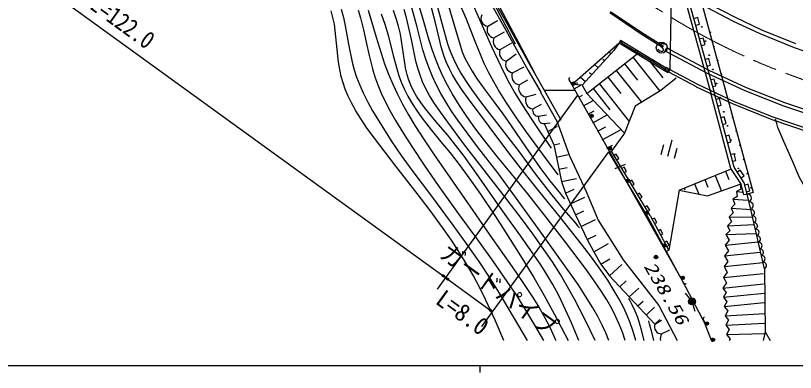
# Model space of a CAD drawing. Units: millimetres, scale not verified. Extents: x 40000 to 680000, y 20000 to 380000.
# Drawn here: x 100536 to 213851, y 204000 to 255797 of the extents above; entities that cross this region are included whole.
import ezdxf
from ezdxf.enums import TextEntityAlignment as Align

# ---------------------------------------------------------------- set-up
doc = ezdxf.new("R2010")
doc.units = ezdxf.units.MM
doc.header["$LTSCALE"] = 1000
doc.linetypes.add('CHAIN', pattern=[18.5, 12, -1.5, 3.5, -1.5])
for name, color, linetype, lineweight in [('M-BGD', 7, 'Continuous', 25), ('M-BMK', 2, 'CHAIN', 13), ('M-STR-STR1', 1, 'Continuous', 25), ('M-TTL-BAND', 7, 'Continuous', 25)]:
    doc.layers.add(name, color=color, linetype=linetype, lineweight=lineweight)
doc.styles.add('ＭＳ ゴシック', font='')
doc.styles.get('ＭＳ ゴシック').set_extended_font_data('MS Gothic')

# ---------------------------------------------------------------- blocks, each defined once
blk = doc.blocks.new('BUHIN65')
at = {"color": 7, "linetype": 'Continuous', "lineweight": 25}
blk.add_lwpolyline([(571, 42), (591, 104), (585, 170), (557, 251), (495, 359), (419, 435), (323, 481), (221, 482), (139, 440), (89, 407), (36, 339), (25, 268), (25, -235), (-14, -313), (-85, -390), (-172, -431), (-252, -445), (-342, -432), (-435, -343), (-527, -183), (-556, -108), (-563, -24), (-543, 61), (-491, 156)], dxfattribs=at)
blk.add_circle((0, 0), 796, dxfattribs=at)
blk = doc.blocks.new('BUHIN66')
at = {"color": 7, "linetype": 'Continuous', "lineweight": 25}
for radius in [249, 220, 191, 161, 132, 97.5, 67.5, 38.8, 7.5]:
    blk.add_circle((227, -102), radius, dxfattribs=at)
blk = doc.blocks.new('BUHIN69')
at = {"color": 7, "linetype": 'Continuous', "lineweight": 25}
for radius in [249, 220, 191, 161, 132, 97.5, 67.5, 38.8, 7.5]:
    blk.add_circle((240, -67), radius, dxfattribs=at)
blk = doc.blocks.new('BUHIN79')
at = {"color": 7, "linetype": 'Continuous', "lineweight": 25}
blk.add_circle((0, 0), 149, dxfattribs=at)
blk = doc.blocks.new('BUHIN143')
at = {"color": 7, "linetype": 'Continuous', "lineweight": 25}
blk.add_lwpolyline([(-301, -486), (-167, -519), (-36, -519), (130, -491), (254, -420), (362, -328), (455, -178), (489, -41), (497, 102), (449, 263), (389, 378), (301, 486)], dxfattribs=at)
blk = doc.blocks.new('BUHIN144')
at = {"color": 7, "linetype": 'Continuous', "lineweight": 25}
blk.add_lwpolyline([(-261, -415), (-146, -444), (-33, -445), (109, -422), (216, -362), (309, -284), (389, -155), (420, -38), (427, 85), (387, 224), (336, 322), (261, 415)], dxfattribs=at)
blk = doc.blocks.new('BUHIN178')
at = {"color": 7, "linetype": 'Continuous', "lineweight": 25}
blk.add_lwpolyline([(-85, -340), (255, -424), (424, 255), (85, 340)], dxfattribs=at)
blk = doc.blocks.new('BUHIN179')
at = {"color": 7, "linetype": 'Continuous', "lineweight": 25}
blk.add_lwpolyline([(-100, -335), (236, -435), (435, 236), (100, 335)], dxfattribs=at)
blk = doc.blocks.new('BUHIN182')
at = {"color": 7, "linetype": 'Continuous', "lineweight": 25}
blk.add_lwpolyline([(-250, -433), (182, -683), (683, 182), (250, 433)], dxfattribs=at)
blk = doc.blocks.new('BUHIN183')
at = {"color": 7, "linetype": 'Continuous', "lineweight": 25}
blk.add_lwpolyline([(-251, -433), (182, -683), (683, 182), (251, 433)], dxfattribs=at)
blk = doc.blocks.new('BUHIN249')
at = {"color": 7, "linetype": 'Continuous', "lineweight": 25}
for points in [[(0, 0), (44, 513), (-202, 474)], [(-16, 101), (-160, 449), (12, 477)], [(-24, 151), (-139, 434), (-3, 455)], [(-32, 201), (-117, 418), (-19, 434)], [(-40, 251), (-96, 402), (-34, 412)]]:
    blk.add_lwpolyline(points, close=True, dxfattribs=at)
for points in [[(-8, 51), (-182, 465), (28, 498), (-8, 52)], [(-62, 389), (-48, 301), (-75, 387), (-50, 391), (-48, 301)]]:
    blk.add_lwpolyline(points, dxfattribs=at)

msp = doc.modelspace()

# ---------------------------------------------------------------- linework, layer by layer
at = {"layer": 'M-BGD'}
for p, q in [((64249, 289299), (162993, 217777)), ((164454, 266676), (171043, 254981)), ((164976, 266973), (171568, 255273)), ((199612, 259875), (207715, 230114)), ((173181, 251659), (169460, 258673)), ((169902, 258906), (173623, 251892)), ((197473, 259356), (201614, 244357)), ((197959, 259475), (202096, 244490)), ((191425, 253125), (186875, 256205)), ((191534, 253293), (186992, 256368)), ((169150, 254247), (170540, 255086)), ((171043, 254981), (175029, 247833)), ((171568, 255273), (175548, 248133)), ((170048, 252561), (171558, 253435)), ((194519, 251183), (191425, 253125)), ((194625, 251352), (191534, 253293)), ((170946, 250875), (172638, 251864)), ((173623, 251892), (175928, 247505)), ((181367, 245807), (188218, 251858)), ((188218, 251858), (187490, 250748)), ((188452, 252243), (188218, 251858)), ((188218, 251858), (194822, 247834)), ((188452, 252243), (195056, 248218)), ((188599, 251864), (190620, 250644)), ((187490, 250748), (182864, 245690)), ((187028, 250242), (186713, 250529)), ((187854, 251303), (187778, 251353)), ((190877, 250489), (192899, 249269)), ((194625, 251352), (194431, 251143)), ((195152, 251131), (194893, 250703)), ((195406, 250393), (194893, 250703)), ((195665, 250821), (195152, 251131)), ((201306, 247831), (195665, 250821)), ((171845, 249190), (173295, 250234)), ((183525, 244470), (190860, 250260)), ((186102, 249230), (185891, 249424)), ((190249, 249777), (194138, 244850)), ((201084, 247383), (195406, 250393)), ((172743, 247504), (174413, 248382)), ((185177, 248219), (184647, 248703)), ((189027, 248812), (190914, 246422)), ((192685, 249136), (194572, 246746)), ((193156, 249114), (195178, 247894)), ((195073, 248296), (194796, 247820)), ((195073, 248296), (195584, 247997)), ((175029, 247833), (176840, 244692)), ((175548, 248133), (177360, 244992)), ((184252, 247208), (183936, 247496)), ((187804, 247847), (191463, 243212)), ((194796, 247820), (195307, 247522)), ((195584, 247997), (195307, 247522)), ((206536, 244861), (201084, 247383)), ((206732, 245321), (201306, 247831)), ((173728, 245752), (174969, 246451)), ((181367, 245807), (181121, 246243)), ((182122, 245736), (182145, 246110)), ((183326, 246196), (182594, 246866)), ((185359, 245918), (189687, 240434)), ((186582, 246883), (188467, 244493)), ((196516, 246736), (194275, 244933)), ((177360, 244992), (179748, 240660)), ((177360, 244992), (181736, 244958)), ((182864, 245690), (181367, 245807)), ((197267, 217611), (181367, 245807)), ((181706, 245189), (182650, 245707)), ((182864, 245690), (183525, 244470)), ((184441, 245193), (186884, 242099)), ((194275, 244933), (190578, 242670)), ((212153, 242669), (206536, 244861)), ((212324, 243139), (206732, 245321)), ((161855, 216076), (182253, 244236)), ((174713, 244001), (176187, 244397)), ((176834, 244702), (179223, 240370)), ((182385, 243952), (182933, 244253)), ((189016, 238750), (183525, 244470)), ((204488, 233592), (201612, 244361)), ((204950, 233799), (202096, 244490)), ((175697, 242249), (176966, 242928)), ((183063, 242715), (184469, 243487)), ((190578, 242670), (189016, 238750)), ((217859, 240750), (212153, 242669)), ((218002, 241230), (212324, 243139)), ((176527, 241182), (177683, 241378)), ((183742, 241478), (184612, 241955)), ((184421, 240241), (186493, 241378)), ((177357, 240114), (178202, 240231)), ((179748, 240660), (179223, 240370)), ((179223, 240370), (181026, 235460)), ((177357, 240114), (178744, 237047)), ((177957, 239026), (179290, 239760)), ((185100, 239004), (186302, 239664)), ((185779, 237768), (188517, 239270)), ((189016, 238750), (187140, 236118)), ((178744, 237047), (179623, 237231)), ((178744, 237047), (179868, 231701)), ((186457, 236531), (187259, 236971)), ((194686, 237035), (194296, 235586)), ((195910, 237734), (195260, 235320)), ((168278, 210645), (186730, 236022)), ((187140, 236118), (186797, 235912)), ((192420, 226560), (186797, 235912)), ((192763, 226766), (187140, 236118)), ((196617, 236514), (196227, 235066)), ((179119, 235265), (180851, 235629)), ((181026, 235460), (183434, 230274)), ((179493, 233483), (180663, 233729)), ((189136, 234181), (187606, 233555)), ((196957, 230463), (204428, 233528)), ((206010, 231260), (204488, 233592)), ((206429, 231533), (204950, 233799)), ((202186, 232608), (203127, 230315)), ((203681, 233221), (204173, 232020)), ((179868, 231701), (182034, 232157)), ((179868, 231701), (180424, 230026)), ((199198, 231383), (199812, 229887)), ((200692, 231995), (201141, 230903)), ((201057, 229636), (205836, 231326)), ((205836, 231326), (205924, 230600)), ((206370, 229766), (205945, 231408)), ((206854, 229891), (206429, 231533)), ((180424, 230026), (181685, 230619)), ((183434, 230274), (185192, 226112)), ((196957, 230463), (195476, 221758)), ((196957, 230463), (201057, 229636)), ((197704, 230770), (197807, 230521)), ((205924, 230600), (205288, 230239)), ((205288, 230239), (205376, 229513)), ((205288, 230239), (206283, 230160)), ((207715, 230114), (206854, 229891)), ((180424, 230026), (181901, 226887)), ((181163, 228456), (183234, 229431)), ((205376, 229513), (204740, 229153)), ((204740, 229153), (205046, 228428)), ((204740, 229153), (207047, 229021)), ((206854, 229891), (206370, 229766)), ((207378, 227665), (206854, 229891)), ((205046, 228428), (204494, 227866)), ((204494, 227866), (204801, 227141)), ((204494, 227866), (207481, 227644)), ((181901, 226887), (183126, 227463)), ((181901, 226887), (183607, 223316)), ((195476, 221758), (192772, 226750)), ((204801, 227141), (204249, 226579)), ((209345, 219056), (207378, 227665)), ((182716, 225173), (184807, 226176)), ((185192, 226112), (188827, 220355)), ((195124, 221568), (192420, 226560)), ((204555, 225854), (204004, 225293)), ((204249, 226579), (204555, 225854)), ((204249, 226579), (207532, 226545)), ((204310, 224568), (203758, 224006)), ((204004, 225293), (207858, 225459)), ((204004, 225293), (204310, 224568)), ((183607, 223316), (184907, 223939)), ((183607, 223316), (184566, 221499)), ((203758, 224006), (208092, 224173)), ((203758, 224006), (204229, 223199)), ((184566, 221499), (186684, 222725)), ((204229, 223199), (203665, 222454)), ((203665, 222454), (208437, 222967)), ((203665, 222454), (204135, 221647)), ((184566, 221499), (185593, 219724)), ((195476, 221758), (195124, 221568)), ((197029, 218051), (195124, 221568)), ((204135, 221647), (203571, 220902)), ((203571, 220902), (208735, 221477)), ((185593, 219724), (186894, 220477)), ((188827, 220355), (194023, 213691)), ((204042, 220095), (203478, 219350)), ((203478, 219350), (209162, 219945)), ((203571, 220902), (204042, 220095)), ((185593, 219724), (186851, 218034)), ((186851, 218034), (188618, 219672)), ((203478, 219350), (203948, 218543)), ((209345, 219056), (209440, 209909)), ((162993, 217777), (169842, 212796)), ((186851, 218034), (189703, 214963)), ((197029, 218051), (200748, 210997)), ((197513, 217175), (197267, 217611)), ((203948, 218543), (203384, 217798)), ((203384, 217798), (209229, 218357)), ((203384, 217798), (203855, 216991)), ((188339, 216428), (189280, 217300)), ((203855, 216991), (203291, 216246)), ((203291, 216246), (209192, 216844)), ((189703, 214963), (191080, 216251)), ((198515, 214705), (197902, 215494)), ((203291, 216246), (203796, 215611)), ((203796, 215611), (203404, 214900)), ((203404, 214900), (209316, 215479)), ((189703, 214963), (193418, 210990)), ((190941, 213639), (191707, 214355)), ((203404, 214900), (203910, 214264)), ((203910, 214264), (203518, 213553)), ((192179, 212315), (193398, 213454)), ((194023, 213691), (196646, 208641)), ((198968, 213832), (199261, 212876)), ((203518, 213553), (209310, 214156)), ((203518, 213553), (204023, 212918)), ((204023, 212918), (203631, 212207)), ((203631, 212207), (209403, 212565)), ((203631, 212207), (204137, 211572)), ((193418, 210990), (194139, 211665)), ((193418, 210990), (194390, 211559)), ((200748, 210997), (200570, 211464)), ((201644, 208641), (200748, 210997)), ((204137, 211572), (203745, 210861)), ((203745, 210861), (209368, 211154)), ((203745, 210861), (204250, 210226)), ((194377, 209585), (195589, 210185)), ((204250, 210226), (203858, 209515)), ((209440, 209909), (209153, 208641)), ((209440, 209909), (210176, 208641)), ((203858, 209515), (209351, 209631)), ((203858, 209515), (204364, 208879)), ((204364, 208879), (204232, 208641))]:
    msp.add_line(p, q, dxfattribs=at)
for points in [[(157523, 273771), (159057, 271883), (160538, 269963), (161402, 268752), (162219, 267502), (162905, 266336), (163540, 265139), (164367, 263409), (165147, 261639), (166523, 258422), (167955, 255228), (169703, 251332), (171507, 247461), (172286, 245963), (173117, 244496), (174224, 242691), (175383, 240915), (176862, 238740), (178356, 236573)], [(156144, 272632), (157486, 271063), (158785, 269452), (159564, 268391), (160294, 267296), (161062, 266022), (161785, 264707), (162667, 262951), (163496, 261167), (164771, 258251), (165987, 255318), (167264, 252105), (168596, 248917), (169251, 247561), (169965, 246222), (170865, 244676), (171824, 243150), (173284, 240978), (174792, 238841), (177040, 235753), (179310, 232689)], [(189101, 208641), (188702, 209836), (188244, 211016), (187730, 212149), (187162, 213258), (186437, 214525), (185658, 215767), (184524, 217432), (183337, 219067), (180314, 223078), (177268, 227036), (174967, 229945), (172607, 232830), (170532, 235327), (168507, 237858), (167271, 239492), (166084, 241161), (165033, 242754), (164024, 244393), (163302, 245678), (162634, 246991), (162087, 248193), (161596, 249417), (161069, 250898), (160599, 252399), (159729, 255447), (158794, 258505)], [(186730, 208641), (186285, 209764), (185779, 210874), (185130, 212138), (184422, 213385), (183370, 215083), (182269, 216746), (179390, 220818), (176465, 224870), (173567, 228923), (170611, 232954), (167671, 236761), (164781, 240600), (163887, 241913), (163044, 243259), (162324, 244507), (161656, 245785), (161105, 246964), (160610, 248167), (160140, 249495), (159725, 250848), (158831, 254320), (157873, 257794)], [(190643, 208641), (190278, 209918), (189855, 211177), (189409, 212280), (188904, 213370), (188248, 214624), (187535, 215859), (186586, 217369), (185588, 218843), (184207, 220752), (182772, 222634), (179664, 226541), (176531, 230430), (174428, 233044), (172371, 235696), (169373, 239675), (166355, 243707), (165450, 244960), (164598, 246241), (164037, 247186), (163525, 248164), (163122, 249071), (162774, 250002), (162390, 251252), (162063, 252526), (161489, 254925), (160860, 257299)], [(161660, 257757), (162458, 254715), (163309, 251705), (163693, 250645), (164132, 249607), (164662, 248523), (165252, 247454), (166008, 246222), (166826, 245006), (168081, 243284), (169397, 241580), (171584, 238796), (173704, 236000), (176059, 232850), (178462, 229739), (180164, 227665), (181923, 225617), (182199, 225299), (182475, 224982)], [(163200, 258028), (164295, 254267), (165444, 250537), (165834, 249627), (166278, 248743), (166868, 247720), (167513, 246723), (168767, 244975), (170083, 243244), (171347, 241543), (172556, 239816), (174617, 236760), (176722, 233746), (178185, 231826), (179705, 229931), (180008, 229558), (180311, 229186)], [(171483, 208641), (170204, 211587), (168871, 214508), (168005, 216269), (167085, 218005), (166123, 219679), (165110, 221321), (163875, 223197), (162588, 225043), (160774, 227513), (158895, 229969), (155792, 233939), (152680, 237989), (151637, 239425), (150648, 240887), (149968, 241989), (149341, 243121), (148860, 244105), (148438, 245108), (148112, 246028), (147845, 246965), (147629, 247980), (147469, 249021), (147191, 251788), (146854, 254547), (146656, 255513), (146397, 256474)], [(147849, 256711), (148169, 255510), (148432, 254290), (148907, 251645), (149439, 249016), (149734, 247929), (150087, 246860), (150535, 245707), (151043, 244565), (151699, 243254), (152415, 241959), (153747, 239772), (155122, 237629), (156588, 235492), (158106, 233382), (161095, 229389), (164086, 225383), (165982, 222756), (167834, 220087), (169342, 217813), (170800, 215507), (172856, 212089), (174865, 208641)], [(150301, 256576), (150642, 255474), (151090, 253733), (151483, 251961), (151911, 249998), (152396, 248056), (152748, 246892), (153157, 245748), (153663, 244524), (154225, 243322), (154951, 241927), (155732, 240557), (156897, 238670), (158118, 236806), (160013, 233948), (161952, 231133), (164845, 227078), (167790, 223043), (169882, 220150), (171931, 217216), (173302, 215151), (174627, 213046), (175949, 210855), (177254, 208641)], [(151787, 256568), (152942, 252669), (154156, 248783), (154718, 247307), (155339, 245848), (156015, 244392), (156745, 242962), (157627, 241384), (158562, 239834), (159889, 237779), (161275, 235745), (164135, 231637), (166968, 227522), (169798, 223424), (172671, 219329), (174170, 217185), (175623, 215001), (176506, 213574), (177341, 212109), (178095, 210644), (178795, 209151), (178912, 208896), (179028, 208641)], [(182384, 208641), (181304, 211187), (180167, 213713), (179420, 215236), (178615, 216739), (177755, 218199), (176843, 219630), (175413, 221719), (173932, 223776), (171900, 226565), (169926, 229378), (167845, 232400), (165699, 235409), (164526, 236959), (163288, 238493), (161660, 240366), (160083, 242272), (159419, 243171), (158812, 244093), (158368, 244870), (157975, 245678), (157677, 246430), (157436, 247203), (157206, 248192), (157031, 249213), (156768, 251164), (156444, 253108), (156174, 254243), (155843, 255371), (155431, 256556)], [(184768, 208641), (183286, 211635), (181747, 214608), (180747, 216417), (179695, 218196), (178533, 220028), (177315, 221837), (175701, 224105), (174033, 226345), (170989, 230293), (167925, 234225), (165616, 237241), (163340, 240313), (162309, 241733), (161331, 243183), (160698, 244220), (160120, 245281), (159686, 246197), (159304, 247142), (158969, 248146), (158692, 249171), (158047, 252330), (157339, 255493), (156977, 256666)], [(153637, 256079), (154171, 254535), (154651, 252959), (155422, 249986), (156247, 247043), (156609, 246050), (157030, 245073), (157519, 244105), (158062, 243163), (158776, 242061), (159551, 240978), (160919, 239226), (162348, 237494), (163694, 235856), (164990, 234185), (166558, 232055), (168071, 229898), (170266, 226630), (172420, 223315), (174153, 220556), (175842, 217755), (177339, 215145), (178783, 212507), (179812, 210577), (180833, 208641)], [(181121, 246243), (180998, 246461), (180978, 246507), (180967, 246552), (180966, 246603), (180974, 246651), (180994, 246699), (181019, 246741), (181058, 246777), (181093, 246801)], [(225175, 208641), (224626, 210313), (224017, 211972), (223102, 214177), (222127, 216369), (220108, 220928), (218106, 225506), (217518, 226806), (216872, 228088), (215642, 230174), (214467, 232284), (213350, 234911), (212173, 237525), (211716, 238526), (211317, 239547), (211133, 240135), (210974, 240739)], [(205963, 232247), (206382, 232520), (205835, 233358), (205416, 233085)], [(206767, 230228), (207251, 230353), (207000, 231322), (206516, 231196)], [(163034, 217747), (163450, 217576), (163325, 217404), (163035, 217746)], [(163311, 217545), (163240, 217598), (163319, 217555), (163304, 217535), (163240, 217598)], [(197976, 216863), (197933, 216844), (197881, 216832), (197824, 216832), (197782, 216841), (197734, 216860), (197691, 216889), (197660, 216921), (197635, 216958), (197513, 217175)], [(191857, 208641), (191445, 210316), (190974, 211971), (190577, 212909), (190122, 213828), (189887, 214274), (189648, 214719)], [(169801, 212827), (169386, 212997), (169511, 213169), (169800, 212827)], [(169524, 213028), (169596, 212976), (169517, 213018), (169531, 213038), (169596, 212976)], [(200570, 211464), (200481, 211698), (200468, 211746), (200464, 211793), (200471, 211844), (200486, 211890), (200513, 211935), (200544, 211972), (200588, 212002), (200626, 212020)], [(193271, 208641), (192999, 209848), (192667, 211042), (192602, 211263), (192535, 211493)]]:
    msp.add_lwpolyline(points, dxfattribs=at)
for points in [[(162993, 217777), (163324, 217382), (163471, 217584)], [(163076, 217717), (163423, 217572), (163321, 217430)], [(163116, 217687), (163397, 217568), (163316, 217457)], [(163158, 217657), (163371, 217564), (163312, 217483)], [(163198, 217628), (163345, 217560), (163308, 217509)], [(169842, 212796), (169511, 213192), (169364, 212989)], [(169759, 212857), (169412, 213001), (169515, 213143)], [(169719, 212886), (169438, 213005), (169519, 213117)], [(169678, 212916), (169464, 213010), (169523, 213090)], [(169637, 212946), (169490, 213014), (169527, 213064)]]:
    msp.add_lwpolyline(points, close=True, dxfattribs=at)
for centre, radius in [((200252, 254156), 49.8), ((200783, 252103), 49.8), ((201315, 250049), 49.8), ((201847, 247995), 49.8), ((202378, 245942), 49.8), ((202910, 243888), 49.8), ((203442, 241834), 49.8), ((204734, 241073), 49.8), ((203973, 239781), 49.8), ((205266, 239020), 49.8), ((204505, 237727), 49.8), ((205797, 236966), 49.8), ((205036, 235674), 49.8), ((206329, 234913), 49.8), ((205568, 233620), 49.8), ((206861, 232859), 49.8), ((207392, 230805), 49.8), ((193600, 220745), 250), ((193600, 220745), 219), ((193600, 220745), 188), ((193600, 220745), 156), ((193600, 220745), 125), ((193600, 220745), 93.8), ((193600, 220744), 62.5), ((193600, 220745), 31.3), ((198822, 214310), 498), ((198822, 214310), 440), ((198822, 214310), 382), ((198822, 214310), 322), ((198822, 214310), 265), ((198822, 214310), 195), ((198822, 214310), 135), ((198822, 214310), 77.5), ((198822, 214310), 15)]:
    msp.add_circle(centre, radius, dxfattribs=at)
for centre, radius, start, end in [((169325, 255403), 1169, 155.14856, 261.40875), ((201013, 255449), 49.8, 184.32897, 205.52298), ((170232, 253741), 1194, 154.91553, 261.17574), ((201544, 253395), 49.8, 147.45476, 242.39719), ((171130, 252055), 1194, 154.91553, 261.17574), ((172028, 250369), 1194, 154.91553, 261.17574), ((202076, 251342), 49.8, 126.57846, 263.27349), ((202608, 249288), 49.8, 108.48011, 281.37184), ((172926, 248683), 1194, 154.91553, 261.17574), ((173897, 247000), 1259, 156.43494, 262.26764), ((203139, 247234), 49.8, 90.74456, 299.10739), ((174882, 245249), 1259, 156.43494, 262.26764), ((203671, 245181), 49.8, 71.42321, 318.42874), ((175867, 243497), 1259, 156.43494, 262.26764), ((204203, 243127), 49.8, 45.72577, 344.12618), ((176513, 242027), 845, 164.72739, 270.98761), ((177343, 240959), 845, 164.72739, 270.98761), ((194425, 210648), 1064, 161.19849, 267.45869), ((195540, 208960), 1320, 151.73749, 193.95941)]:
    msp.add_arc(centre, radius, start, end, dxfattribs=at)
at = {"layer": 'M-BMK'}
msp.add_arc((247751, 340992), 100000, 228.11121, 310.58716, dxfattribs=at)
at = {"layer": 'M-STR-STR1'}
for p, q in [((195853, 260052), (195665, 250821)), ((205141, 255500), (201369, 257467)), ((204874, 254962), (201080, 256941)), ((208712, 253149), (204874, 254962)), ((208954, 253698), (205141, 255500)), ((213707, 251117), (208712, 253149)), ((213920, 251678), (208954, 253698)), ((195665, 250821), (195584, 247997)), ((217514, 249772), (213707, 251117)), ((195395, 247645), (199432, 245484)), ((195584, 247997), (199621, 245836)), ((199452, 245474), (204789, 242983)), ((199621, 245836), (204948, 243350)), ((204789, 242983), (210441, 240728)), ((204948, 243350), (210580, 241104)), ((210441, 240728), (216016, 238826)), ((210580, 241104), (216135, 239208))]:
    msp.add_line(p, q, dxfattribs=at)
at = {"layer": 'M-TTL-BAND'}
for p, q in [((40000, 205000), (579000, 205000)), ((168000, 205000), (168000, 204000))]:
    msp.add_line(p, q, dxfattribs=at)

# ---------------------------------------------------------------- block references
at = {"layer": 'M-BGD', "rotation": 45}
for name, p in [('BUHIN183', (199326, 254911)), ('BUHIN183', (200117, 251934)), ('BUHIN79', (188470, 251941)), ('BUHIN65', (194431, 251143)), ('BUHIN79', (190749, 250567)), ('BUHIN79', (193028, 249192)), ('BUHIN183', (200909, 248956)), ('BUHIN79', (195306, 247817)), ('BUHIN69', (181367, 245807)), ('BUHIN183', (201700, 245979)), ('BUHIN182', (202452, 243154)), ('BUHIN69', (184017, 241108)), ('BUHIN182', (203166, 240481)), ('BUHIN182', (203880, 237808)), ('BUHIN69', (186667, 236408)), ('BUHIN178', (187703, 235182)), ('BUHIN182', (204593, 235135)), ('BUHIN178', (188829, 233308)), ('BUHIN69', (189317, 231709)), ('BUHIN178', (189956, 231434)), ('BUHIN178', (191082, 229561)), ('BUHIN143', (206985, 229335)), ('BUHIN143', (207247, 228221)), ('BUHIN178', (192209, 227687)), ('BUHIN144', (207487, 227187)), ('BUHIN69', (191967, 227010)), ('BUHIN144', (207706, 226230)), ('BUHIN179', (193222, 225918)), ('BUHIN144', (207924, 225273)), ('BUHIN179', (194124, 224254)), ('BUHIN144', (208143, 224317)), ('BUHIN144', (208361, 223360)), ('BUHIN69', (194617, 222310)), ('BUHIN179', (195025, 222590)), ('BUHIN144', (208580, 222404)), ('BUHIN144', (208799, 221447)), ('BUHIN144', (209017, 220491)), ('BUHIN144', (209236, 219534)), ('BUHIN249', (162993, 217777)), ('BUHIN69', (197267, 217611)), ('BUHIN66', (200748, 210997)), ('BUHIN66', (201644, 208641))]:
    msp.add_blockref(name, p, dxfattribs=at)

# ---------------------------------------------------------------- texts
at = {"layer": 'M-BGD', "style": 'ＭＳ ゴシック'}
for s, width, p in [('側溝 L=122.0', 0.85, (104674, 260667)), ('ガードパイプ', 0.95, (161534, 220209)), (' L=8.0', 0.95, (159591, 214449))]:
    msp.add_text(s, height=2566, rotation=324, dxfattribs=dict(at, width=width)).set_placement(p, align=Align.BOTTOM_LEFT)
at = {"layer": 'M-BGD', "style": 'ＭＳ ゴシック', "oblique": 15, "width": 1.35}
msp.add_text('238.56', height=1833, rotation=300.2, dxfattribs=at).set_placement((191283, 219159), align=Align.BOTTOM_LEFT)

doc.saveas('drawing.dxf')
